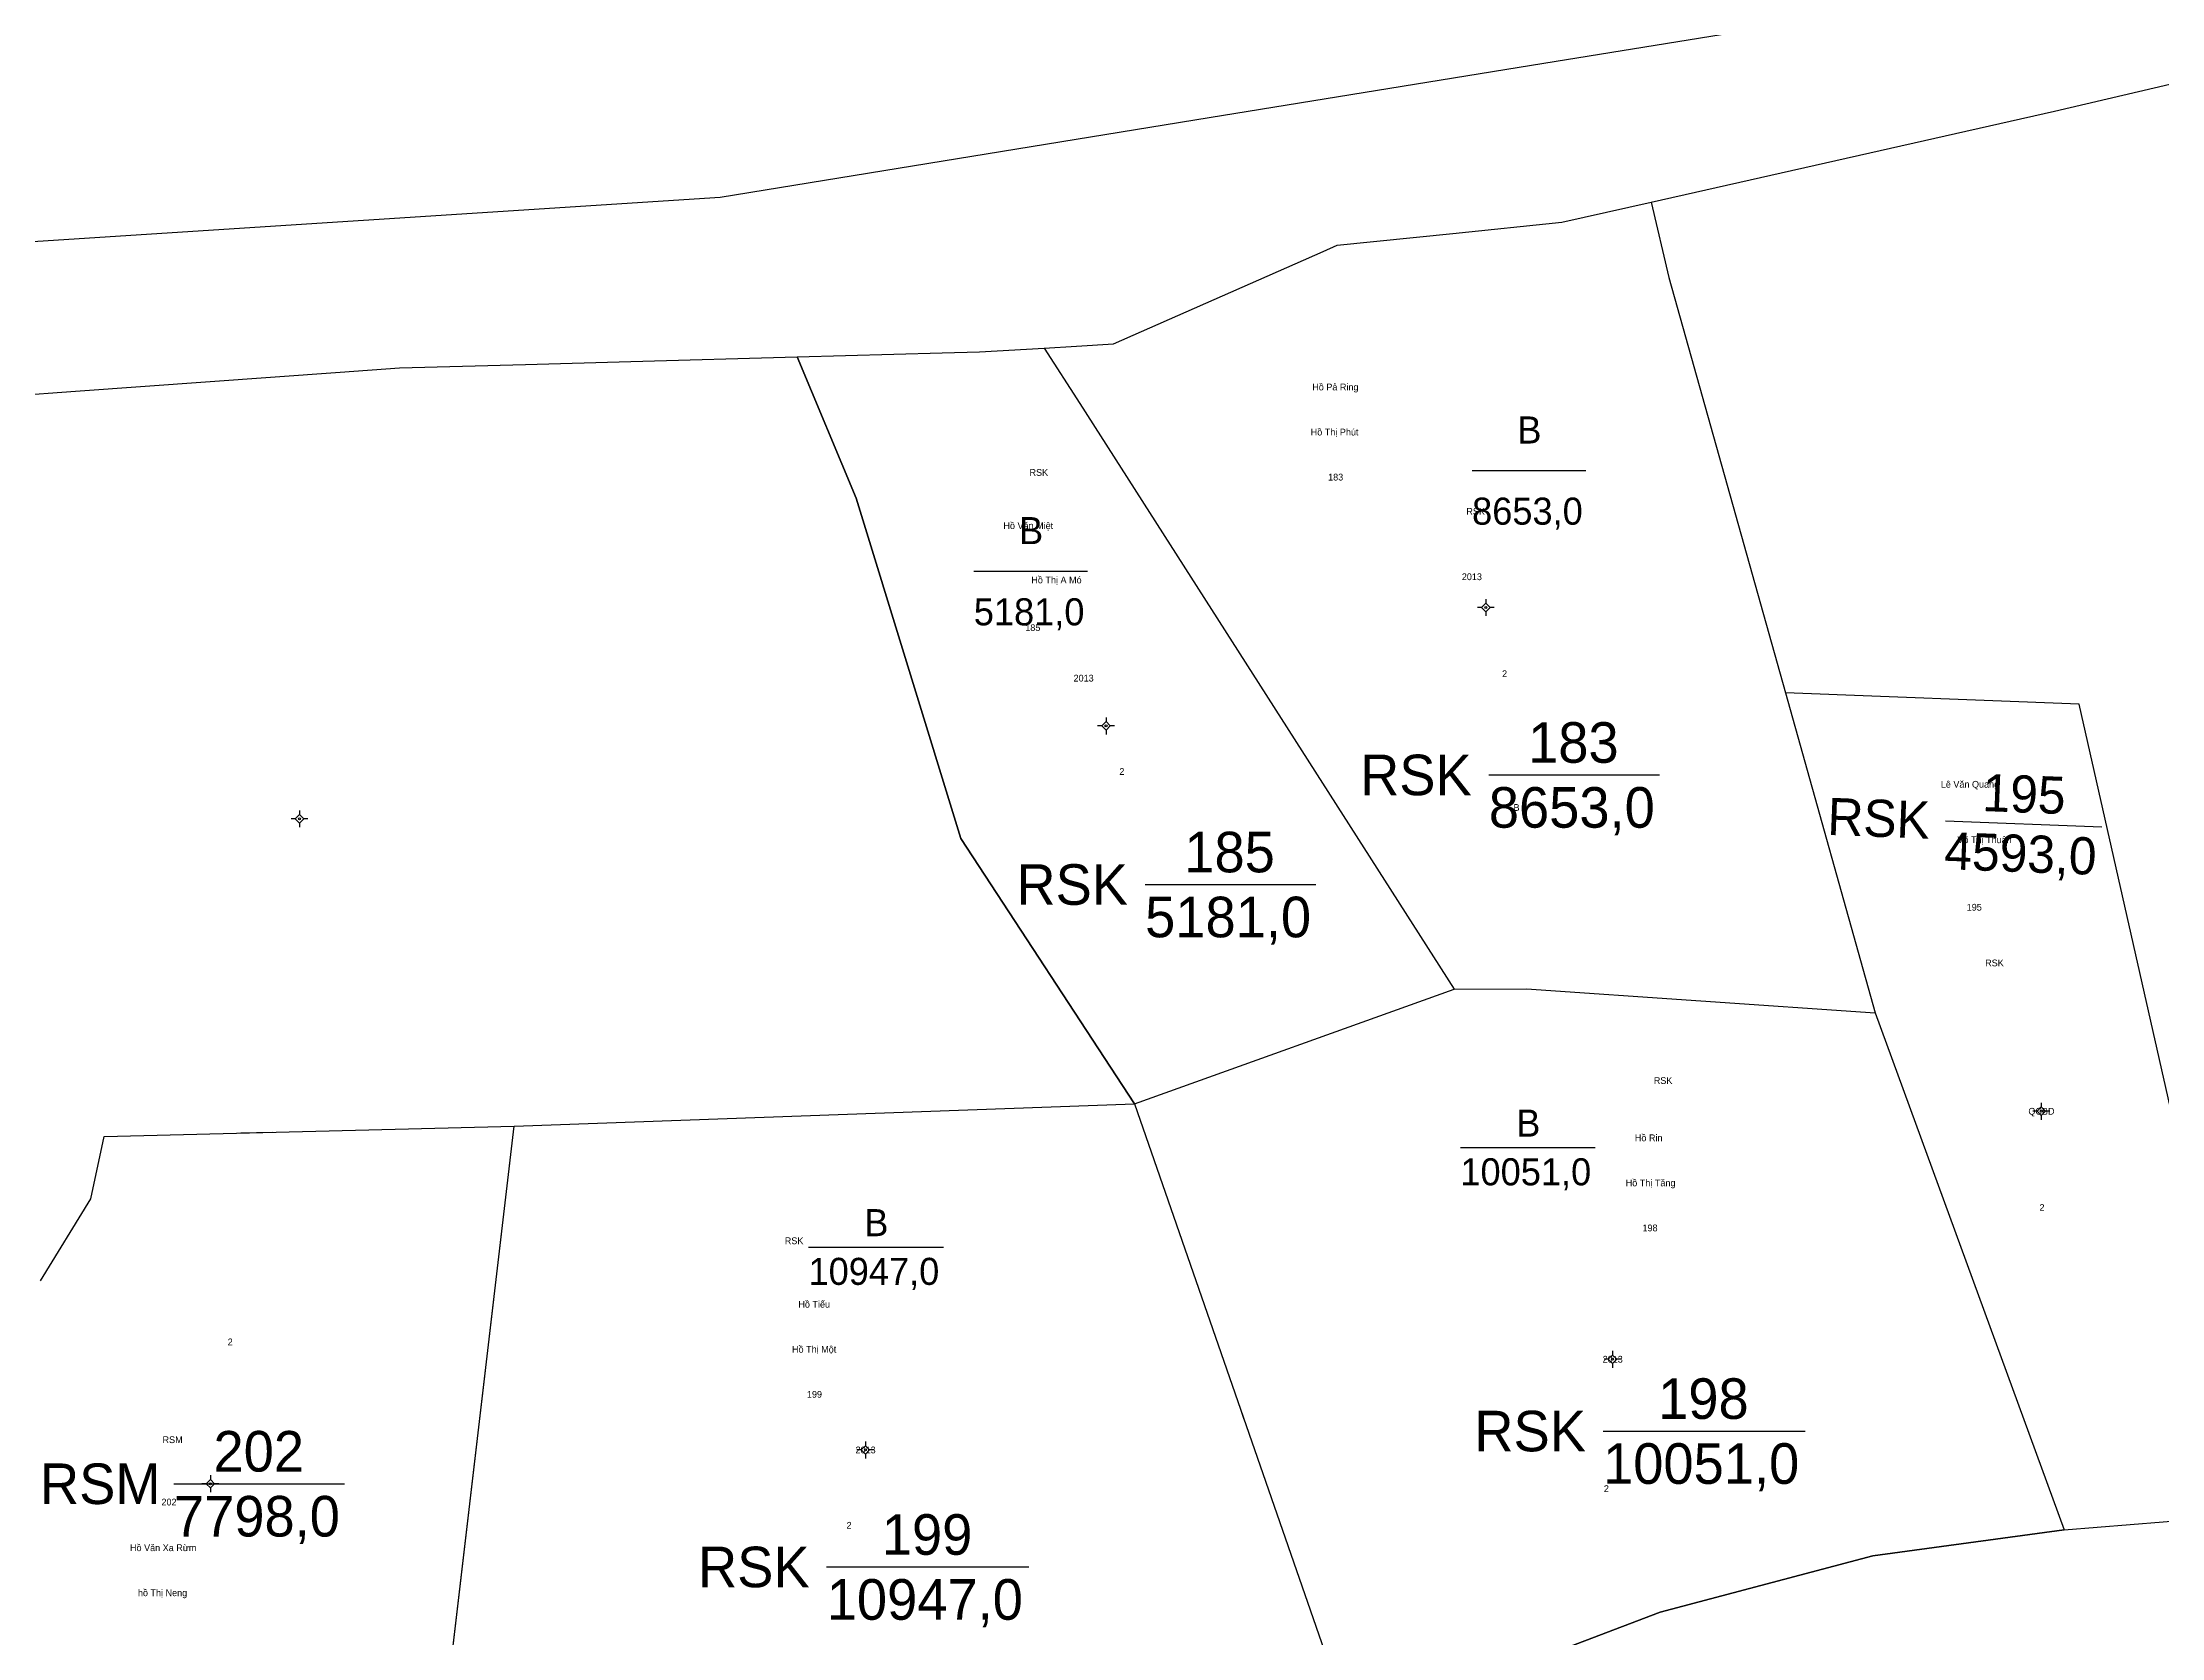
# Model space of a CAD drawing. Extents: x -2 to 554490, y -4 to 1841918.
# Drawn here: x 553810.7 to 554124, y 1840243.3 to 1840479.2 of the extents above; entities that cross this region are included whole.
import ezdxf

# ---------------------------------------------------------------- set-up
doc = ezdxf.new("R2010")
doc.units = 0
for name, color, linetype in [('Level 11', 7, 'Continuous'), ('Level 12', 7, 'Continuous'), ('Level 13', 7, 'Continuous'), ('Level 16', 7, 'Continuous'), ('Level 17', 7, 'Continuous'), ('Level 18', 7, 'Continuous'), ('Level 19', 7, 'Continuous'), ('Level 2', 7, 'Continuous'), ('Level 23', 7, 'Continuous'), ('Level 3', 7, 'Continuous'), ('Level 4', 7, 'Continuous'), ('Level 52', 7, 'Continuous'), ('Level 54', 7, 'Continuous'), ('Level 55', 7, 'Continuous'), ('Level 8', 7, 'Continuous')]:
    doc.layers.add(name, color=color, linetype=linetype)

msp = doc.modelspace()

# ---------------------------------------------------------------- linework, layer by layer
at = {"layer": 'Level 11'}
for p, q in [((554023.43, 1840395.63), (554022.8, 1840395.63)), ((554024.05, 1840396.26), (554023.43, 1840395.63)), ((554023.43, 1840395.63), (554024.05, 1840395.01)), ((554024.05, 1840396.88), (554024.05, 1840396.26)), ((554024.68, 1840395.63), (554024.05, 1840396.26)), ((554024.05, 1840395.01), (554024.68, 1840395.63)), ((554025.3, 1840395.63), (554024.68, 1840395.63)), ((554024.05, 1840395.01), (554024.05, 1840394.38)), ((553967.28, 1840378.13), (553966.65, 1840378.13)), ((553967.9, 1840378.76), (553967.28, 1840378.13)), ((553967.28, 1840378.13), (553967.9, 1840377.51)), ((553967.9, 1840379.38), (553967.9, 1840378.76)), ((553968.53, 1840378.13), (553967.9, 1840378.76)), ((553967.9, 1840377.51), (553968.53, 1840378.13)), ((553967.9, 1840377.51), (553967.9, 1840376.88)), ((553969.15, 1840378.13), (553968.53, 1840378.13)), ((553848.05, 1840364.39), (553847.42, 1840364.39)), ((553848.67, 1840365.02), (553848.05, 1840364.39)), ((553848.05, 1840364.39), (553848.67, 1840363.77)), ((553848.67, 1840365.64), (553848.67, 1840365.02)), ((553849.3, 1840364.39), (553848.67, 1840365.02)), ((553848.67, 1840363.77), (553849.3, 1840364.39)), ((553849.92, 1840364.39), (553849.3, 1840364.39)), ((553848.67, 1840363.77), (553848.67, 1840363.14)), ((554105.54, 1840321.16), (554104.91, 1840321.16)), ((554106.16, 1840321.79), (554105.54, 1840321.16)), ((554105.54, 1840321.16), (554106.16, 1840320.54)), ((554106.16, 1840322.41), (554106.16, 1840321.79)), ((554106.79, 1840321.16), (554106.16, 1840321.79)), ((554106.16, 1840320.54), (554106.79, 1840321.16)), ((554106.16, 1840320.54), (554106.16, 1840319.91)), ((554107.41, 1840321.16), (554106.79, 1840321.16)), ((554042.16, 1840284.5), (554041.53, 1840284.5)), ((554042.78, 1840285.12), (554042.16, 1840284.5)), ((554042.16, 1840284.5), (554042.78, 1840283.88)), ((554042.78, 1840285.75), (554042.78, 1840285.12)), ((554043.41, 1840284.5), (554042.78, 1840285.12)), ((554042.78, 1840283.88), (554043.41, 1840284.5)), ((554042.78, 1840283.88), (554042.78, 1840283.25)), ((554044.03, 1840284.5), (554043.41, 1840284.5)), ((553931.7, 1840271.09), (553931.08, 1840271.09)), ((553932.33, 1840271.72), (553931.7, 1840271.09)), ((553931.7, 1840271.09), (553932.33, 1840270.47)), ((553932.33, 1840272.34), (553932.33, 1840271.72)), ((553932.95, 1840271.09), (553932.33, 1840271.72)), ((553932.33, 1840270.47), (553932.95, 1840271.09)), ((553932.33, 1840270.47), (553932.33, 1840269.84)), ((553933.58, 1840271.09), (553932.95, 1840271.09)), ((553835.49, 1840267.34), (553835.49, 1840266.72)), ((553834.86, 1840266.09), (553834.24, 1840266.09)), ((553835.49, 1840266.72), (553834.86, 1840266.09)), ((553834.86, 1840266.09), (553835.49, 1840265.47)), ((553836.11, 1840266.09), (553835.49, 1840266.72)), ((553835.49, 1840265.47), (553836.11, 1840266.09)), ((553835.49, 1840265.47), (553835.49, 1840264.84)), ((553836.74, 1840266.09), (553836.11, 1840266.09))]:
    msp.add_line(p, q, dxfattribs=at)
for centre in [(554024.05, 1840395.63), (553967.9, 1840378.13), (553848.67, 1840364.39), (554106.16, 1840321.16), (554042.78, 1840284.5), (553932.33, 1840271.09), (553835.49, 1840266.09)]:
    msp.add_circle(centre, 0.15, dxfattribs=at)
at = {"layer": 'Level 12'}
for p, q in [((553839.98, 1840317.96), (553844.62, 1840318.08)), ((553987.68, 1840277.43), (553988.29, 1840275.66))]:
    msp.add_line(p, q, dxfattribs=at)
at = {"layer": 'Level 13'}
for p, q in [((554024.48, 1840370.88), (554049.72, 1840370.88)), ((554092.01, 1840364.1), (554115.14, 1840363.22)), ((553973.67, 1840354.68), (553998.91, 1840354.68)), ((554041.38, 1840273.88), (554071.28, 1840273.88)), ((553830.1, 1840266.09), (553855.34, 1840266.09)), ((553926.6, 1840253.79), (553956.5, 1840253.79))]:
    msp.add_line(p, q, dxfattribs=at)
at = {"layer": 'Level 2'}
for p, q in [((554068.34, 1840383.02), (554081.61, 1840335.7)), ((553972.12, 1840322.26), (554019.37, 1840339.23)), ((554081.61, 1840335.7), (554109.54, 1840259.3)), ((553880.4, 1840318.98), (553972.12, 1840322.26)), ((553972.12, 1840322.26), (554004.23, 1840229.74)), ((553868.79, 1840219.92), (553880.4, 1840318.98))]:
    msp.add_line(p, q, dxfattribs=at)
for points in [[(553958.75, 1840433.99), (553963.56, 1840434.28), (553969.03, 1840434.61), (553999.98, 1840448.29), (554002.06, 1840449.21), (554019.19, 1840450.95), (554035.3, 1840452.59), (554048.48, 1840455.56), (554051.11, 1840444.44), (554068.34, 1840383.02)], [(553922.25, 1840432.68), (553943.69, 1840433.27), (553949.18, 1840433.42), (553958.75, 1840433.99)], [(553958.75, 1840433.99), (553964.03, 1840425.77), (554019.37, 1840339.23)], [(553750.53, 1840424.68), (553758.59, 1840425.01), (553780.94, 1840425.92), (553784.06, 1840426.05), (553793.57, 1840426.44), (553806.16, 1840426.95), (553815.54, 1840427.62), (553854.67, 1840430.42), (553863.44, 1840431.05), (553882.1, 1840431.57), (553897.67, 1840432), (553922.25, 1840432.68)], [(553922.25, 1840432.68), (553930.95, 1840411.79), (553946.43, 1840361.46), (553972.12, 1840322.26)], [(554109.54, 1840259.3), (554138.84, 1840261.64), (554132.97, 1840287.6), (554111.79, 1840381.36), (554068.34, 1840383.02)], [(554019.37, 1840339.23), (554030.04, 1840339.26), (554081.61, 1840335.7)], [(553810.36, 1840296.1), (553817.82, 1840308.2), (553819.78, 1840317.45), (553880.4, 1840318.98)], [(554004.23, 1840229.74), (554049.82, 1840247.09), (554081.28, 1840255.44), (554109.54, 1840259.3)]]:
    msp.add_lwpolyline(points, dxfattribs=at)
at = {"layer": 'Level 23'}
for p, q in [((554108.1, 1840469.01), (554144.06, 1840477.44)), ((554048.48, 1840455.56), (554108.1, 1840469.01))]:
    msp.add_line(p, q, dxfattribs=at)
msp.add_lwpolyline([(553751.1, 1840446.02), (553910.88, 1840456.3), (553983.16, 1840468.06), (554032.61, 1840476.09), (554111.58, 1840488.91)], dxfattribs=at)
at = {"layer": 'Level 3'}
msp.add_lwpolyline([(553868.79, 1840219.92), (553880.4, 1840318.98), (553972.12, 1840322.26), (553946.43, 1840361.46), (553930.95, 1840411.79), (553922.25, 1840432.68), (553943.69, 1840433.27), (553949.18, 1840433.42), (553958.75, 1840433.99), (553963.56, 1840434.28), (553969.03, 1840434.61), (553999.98, 1840448.29), (554002.06, 1840449.21), (554019.19, 1840450.95), (554035.3, 1840452.59), (554048.48, 1840455.56), (554051.11, 1840444.44), (554068.34, 1840383.02), (554081.61, 1840335.7), (554109.54, 1840259.3), (554081.28, 1840255.44), (554049.82, 1840247.09), (554004.23, 1840229.74)], dxfattribs=at)
msp.add_lwpolyline([(553868.79, 1840219.92), (553880.4, 1840318.98), (553972.12, 1840322.26), (553946.43, 1840361.46), (553930.95, 1840411.79), (553922.25, 1840432.68), (553943.69, 1840433.27), (553949.18, 1840433.42), (553958.75, 1840433.99), (553963.56, 1840434.28), (553969.03, 1840434.61), (553999.98, 1840448.29), (554002.06, 1840449.21), (554019.19, 1840450.95), (554035.3, 1840452.59), (554048.48, 1840455.56), (554051.11, 1840444.44), (554068.34, 1840383.02), (554081.61, 1840335.7), (554109.54, 1840259.3), (554081.28, 1840255.44), (554049.82, 1840247.09), (554004.23, 1840229.74)], dxfattribs=at)
msp.add_lwpolyline([(553868.79, 1840219.92), (553880.4, 1840318.98), (553972.12, 1840322.26), (553946.43, 1840361.46), (553930.95, 1840411.79), (553922.25, 1840432.68), (553943.69, 1840433.27), (553949.18, 1840433.42), (553958.75, 1840433.99), (553963.56, 1840434.28), (553969.03, 1840434.61), (553999.98, 1840448.29), (554002.06, 1840449.21), (554019.19, 1840450.95), (554035.3, 1840452.59), (554048.48, 1840455.56), (554051.11, 1840444.44), (554068.34, 1840383.02), (554081.61, 1840335.7), (554109.54, 1840259.3), (554081.28, 1840255.44), (554049.82, 1840247.09), (554004.23, 1840229.74)], dxfattribs=at)
msp.add_lwpolyline([(553868.79, 1840219.92), (553880.4, 1840318.98), (553972.12, 1840322.26), (553946.43, 1840361.46), (553930.95, 1840411.79), (553922.25, 1840432.68), (553943.69, 1840433.27), (553949.18, 1840433.42), (553958.75, 1840433.99), (553963.56, 1840434.28), (553969.03, 1840434.61), (553999.98, 1840448.29), (554002.06, 1840449.21), (554019.19, 1840450.95), (554035.3, 1840452.59), (554048.48, 1840455.56), (554051.11, 1840444.44), (554068.34, 1840383.02), (554081.61, 1840335.7), (554109.54, 1840259.3), (554081.28, 1840255.44), (554049.82, 1840247.09), (554004.23, 1840229.74)], dxfattribs=at)
msp.add_lwpolyline([(553868.79, 1840219.92), (553880.4, 1840318.98), (553972.12, 1840322.26), (553946.43, 1840361.46), (553930.95, 1840411.79), (553922.25, 1840432.68), (553943.69, 1840433.27), (553949.18, 1840433.42), (553958.75, 1840433.99), (553963.56, 1840434.28), (553969.03, 1840434.61), (553999.98, 1840448.29), (554002.06, 1840449.21), (554019.19, 1840450.95), (554035.3, 1840452.59), (554048.48, 1840455.56), (554051.11, 1840444.44), (554068.34, 1840383.02), (554081.61, 1840335.7), (554109.54, 1840259.3), (554081.28, 1840255.44), (554049.82, 1840247.09), (554004.23, 1840229.74)], dxfattribs=at)
msp.add_lwpolyline([(553868.79, 1840219.92), (553880.4, 1840318.98), (553972.12, 1840322.26), (553946.43, 1840361.46), (553930.95, 1840411.79), (553922.25, 1840432.68), (553943.69, 1840433.27), (553949.18, 1840433.42), (553958.75, 1840433.99), (553963.56, 1840434.28), (553969.03, 1840434.61), (553999.98, 1840448.29), (554002.06, 1840449.21), (554019.19, 1840450.95), (554035.3, 1840452.59), (554048.48, 1840455.56), (554051.11, 1840444.44), (554068.34, 1840383.02), (554081.61, 1840335.7), (554109.54, 1840259.3), (554081.28, 1840255.44), (554049.82, 1840247.09), (554004.23, 1840229.74)], dxfattribs=at)
msp.add_lwpolyline([(553868.79, 1840219.92), (553880.4, 1840318.98), (553972.12, 1840322.26), (553946.43, 1840361.46), (553930.95, 1840411.79), (553922.25, 1840432.68), (553943.69, 1840433.27), (553949.18, 1840433.42), (553958.75, 1840433.99), (553963.56, 1840434.28), (553969.03, 1840434.61), (553999.98, 1840448.29), (554002.06, 1840449.21), (554019.19, 1840450.95), (554035.3, 1840452.59), (554048.48, 1840455.56), (554051.11, 1840444.44), (554068.34, 1840383.02), (554081.61, 1840335.7), (554109.54, 1840259.3), (554081.28, 1840255.44), (554049.82, 1840247.09), (554004.23, 1840229.74)], dxfattribs=at)
msp.add_lwpolyline([(553868.79, 1840219.92), (553880.4, 1840318.98), (553972.12, 1840322.26), (553946.43, 1840361.46), (553930.95, 1840411.79), (553922.25, 1840432.68), (553943.69, 1840433.27), (553949.18, 1840433.42), (553958.75, 1840433.99), (553963.56, 1840434.28), (553969.03, 1840434.61), (553999.98, 1840448.29), (554002.06, 1840449.21), (554019.19, 1840450.95), (554035.3, 1840452.59), (554048.48, 1840455.56), (554051.11, 1840444.44), (554068.34, 1840383.02), (554081.61, 1840335.7), (554109.54, 1840259.3), (554081.28, 1840255.44), (554049.82, 1840247.09), (554004.23, 1840229.74)], dxfattribs=at)
msp.add_lwpolyline([(553868.79, 1840219.92), (553880.4, 1840318.98), (553972.12, 1840322.26), (553946.43, 1840361.46), (553930.95, 1840411.79), (553922.25, 1840432.68), (553943.69, 1840433.27), (553949.18, 1840433.42), (553958.75, 1840433.99), (553963.56, 1840434.28), (553969.03, 1840434.61), (553999.98, 1840448.29), (554002.06, 1840449.21), (554019.19, 1840450.95), (554035.3, 1840452.59), (554048.48, 1840455.56), (554051.11, 1840444.44), (554068.34, 1840383.02), (554081.61, 1840335.7), (554109.54, 1840259.3), (554081.28, 1840255.44), (554049.82, 1840247.09), (554004.23, 1840229.74)], dxfattribs=at)
msp.add_lwpolyline([(553868.79, 1840219.92), (553880.4, 1840318.98), (553972.12, 1840322.26), (553946.43, 1840361.46), (553930.95, 1840411.79), (553922.25, 1840432.68), (553943.69, 1840433.27), (553949.18, 1840433.42), (553958.75, 1840433.99), (553963.56, 1840434.28), (553969.03, 1840434.61), (553999.98, 1840448.29), (554002.06, 1840449.21), (554019.19, 1840450.95), (554035.3, 1840452.59), (554048.48, 1840455.56), (554051.11, 1840444.44), (554068.34, 1840383.02), (554081.61, 1840335.7), (554109.54, 1840259.3), (554081.28, 1840255.44), (554049.82, 1840247.09), (554004.23, 1840229.74)], dxfattribs=at)
msp.add_lwpolyline([(553868.79, 1840219.92), (553880.4, 1840318.98), (553972.12, 1840322.26), (553946.43, 1840361.46), (553930.95, 1840411.79), (553922.25, 1840432.68), (553943.69, 1840433.27), (553949.18, 1840433.42), (553958.75, 1840433.99), (553963.56, 1840434.28), (553969.03, 1840434.61), (553999.98, 1840448.29), (554002.06, 1840449.21), (554019.19, 1840450.95), (554035.3, 1840452.59), (554048.48, 1840455.56), (554051.11, 1840444.44), (554068.34, 1840383.02), (554081.61, 1840335.7), (554109.54, 1840259.3), (554081.28, 1840255.44), (554049.82, 1840247.09), (554004.23, 1840229.74)], dxfattribs=at)
at = {"layer": 'Level 4'}
msp.add_lwpolyline([(553868.79, 1840219.92), (553880.4, 1840318.98), (553972.12, 1840322.26), (553946.43, 1840361.46), (553930.95, 1840411.79), (553922.25, 1840432.68), (553943.69, 1840433.27), (553949.18, 1840433.42), (553958.75, 1840433.99), (553963.56, 1840434.28), (553969.03, 1840434.61), (553999.98, 1840448.29), (554002.06, 1840449.21), (554019.19, 1840450.95), (554035.3, 1840452.59), (554048.48, 1840455.56), (554051.11, 1840444.44), (554068.34, 1840383.02), (554081.61, 1840335.7), (554109.54, 1840259.3), (554081.28, 1840255.44), (554049.82, 1840247.09), (554004.23, 1840229.74)], dxfattribs=at)
at = {"layer": 'Level 52'}
for points in [[(553868.79, 1840219.92), (553880.4, 1840318.98), (553972.12, 1840322.26), (553946.43, 1840361.46), (553930.95, 1840411.79), (553922.25, 1840432.68), (553943.69, 1840433.27), (553949.18, 1840433.42), (553958.75, 1840433.99), (553963.56, 1840434.28), (553969.03, 1840434.61), (553999.98, 1840448.29), (554002.06, 1840449.21), (554019.19, 1840450.95), (554035.3, 1840452.59), (554048.48, 1840455.56), (554051.11, 1840444.44), (554068.34, 1840383.02), (554081.61, 1840335.7), (554109.54, 1840259.3)], [(554109.54, 1840259.3), (554081.28, 1840255.44), (554049.82, 1840247.09), (554004.23, 1840229.74)]]:
    msp.add_lwpolyline(points, dxfattribs=at)
at = {"layer": 'Level 55'}
for p, q in [((554022.01, 1840415.88), (554038.84, 1840415.88)), ((553948.35, 1840401), (553965.17, 1840401)), ((554020.29, 1840315.81), (554040.22, 1840315.81)), ((553923.92, 1840301.09), (553943.85, 1840301.09))]:
    msp.add_line(p, q, dxfattribs=at)

# ---------------------------------------------------------------- texts
at = {"layer": 'Level 13'}
for s, p in [('183', (554030.3, 1840372.68)), ('185', (553979.47, 1840356.48)), ('198', (554049.52, 1840275.68)), ('202', (553835.95, 1840267.89)), ('199', (553934.75, 1840255.59))]:
    msp.add_text(s, height=6, dxfattribs=at).set_placement(p)
msp.add_text('195', height=5.5, rotation=357.8121, dxfattribs=at).set_placement((554097.39, 1840365.55))
at = {"layer": 'Level 16'}
for s, p in [('RSK', (553956.59, 1840415.1)), ('RSK', (554021.17, 1840409.34)), ('RSK', (554097.87, 1840342.59)), ('RSK', (554048.88, 1840325.2)), ('RSK', (553920.41, 1840301.51)), ('RSM', (553828.42, 1840272.1))]:
    msp.add_text(s, height=1, dxfattribs=at).set_placement(p)
at = {"layer": 'Level 17'}
for s, p in [(' 183', (554000.36, 1840414.41)), ('185', (553955.96, 1840392.16)), ('195', (554095.14, 1840350.82)), ('198', (554047.21, 1840303.41)), ('199', (553923.68, 1840278.81)), ('202', (553828.26, 1840262.88))]:
    msp.add_text(s, height=1, dxfattribs=at).set_placement(p)
at = {"layer": 'Level 18'}
for s, p in [('Hồ Pả Ring', (553998.39, 1840427.73)), ('Hồ Thị Phút', (553998.16, 1840421.07)), ('Hồ Văn Miệt', (553952.73, 1840407.23)), ('Hồ Thị A Mó', (553956.86, 1840399.2)), ('Lê Văn Quang', (554091.31, 1840369)), ('Võ Thị Thuận', (554093.77, 1840360.8)), ('Hồ Rin', (554046.08, 1840316.73)), ('Hồ Thị Tăng', (554044.73, 1840310.07)), ('Hồ Tiếu', (553922.42, 1840292.13)), ('Hồ Thị Một', (553921.48, 1840285.47)), ('Hồ Văn Xa Rừm', (553823.61, 1840256.13)), ('hồ Thị Neng', (553824.78, 1840249.47))]:
    msp.add_text(s, height=1, dxfattribs=at).set_placement(p)
at = {"layer": 'Level 19'}
for p in [(554026.45, 1840385.35), (553969.87, 1840370.89), (554105.9, 1840306.44), (553838.05, 1840286.56), (554041.5, 1840264.87), (553929.54, 1840259.45)]:
    msp.add_text('2', height=1, dxfattribs=at).set_placement(p)
at = {"layer": 'Level 2'}
for s, p in [('RSK', (554005.46, 1840367.88)), ('RSK', (553954.65, 1840351.68)), ('RSK', (554022.35, 1840270.88)), ('RSM', (553810.3, 1840263.09)), ('RSK', (553907.58, 1840250.79))]:
    msp.add_text(s, height=6, dxfattribs=at).set_placement(p)
msp.add_text('RSK', height=5.5, rotation=357.8121, dxfattribs=at).set_placement((554074.48, 1840362.02))
at = {"layer": 'Level 3'}
for s, p in [('B', (554028.71, 1840419.88)), ('8653,0', (554022.02, 1840407.88)), ('B', (553955.04, 1840405)), ('5181,0', (553948.35, 1840393)), ('B', (554028.54, 1840317.41)), ('10051,0', (554020.29, 1840310.21)), ('B', (553932.16, 1840302.69)), ('10947,0', (553923.92, 1840295.49))]:
    msp.add_text(s, height=4, dxfattribs=at).set_placement(p)
at = {"layer": 'Level 4'}
for s, p in [('8653,0', (554024.49, 1840363.08)), ('5181,0', (553973.68, 1840346.88)), ('10051,0', (554041.38, 1840266.08)), ('7798,0', (553830.1, 1840258.29)), ('10947,0', (553926.61, 1840245.99))]:
    msp.add_text(s, height=6, dxfattribs=at).set_placement(p)
msp.add_text('4593,0', height=5.5, rotation=357.8121, dxfattribs=at).set_placement((554091.75, 1840356.96))
at = {"layer": 'Level 54'}
for s, p in [('2013', (554020.5, 1840399.68)), ('2013', (553963.1, 1840384.69)), ('QCBD', (554104.26, 1840320.66)), ('2013', (554041.32, 1840284)), ('2013', (553930.87, 1840270.59))]:
    msp.add_text(s, height=1, dxfattribs=at).set_placement(p)
at = {"layer": 'Level 8'}
msp.add_text('B', height=1, dxfattribs=at).set_placement((554028.14, 1840365.57))
msp.add_text('B', height=1, dxfattribs=at).set_placement((554028.14, 1840365.57))

doc.saveas('drawing.dxf')
